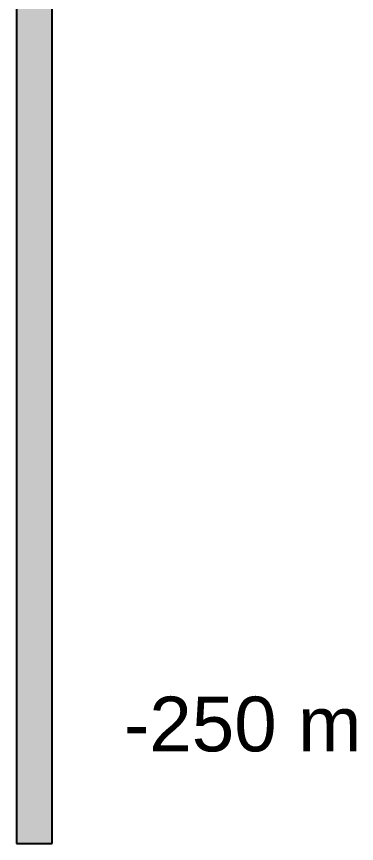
# Model space of a CAD drawing. Header units: metres. Extents: x -1178 to 131, y -250 to 398.
# Drawn here: x -58.17 to -40.27, y -250 to -206.53 of the extents above; entities that cross this region are included whole.
import ezdxf

# ---------------------------------------------------------------- set-up
doc = ezdxf.new("R2010")
doc.units = ezdxf.units.M
doc.header["$MEASUREMENT"] = 0
doc.layers.get('0').update_dxf_attribs({"color": 250})
doc.layers.add('Blocs - Echelle', color=250, linetype='Continuous')

# ---------------------------------------------------------------- blocks, each defined once
blk = doc.blocks.new('Echelle')
h = blk.add_hatch(color=250)
h.dxf.hatch_style = 1
h.paths.add_polyline_path([(250, 0), (250, 1.875), (200, 1.875), (200, 0)])
at = {"color": 250}
for p, q in [((250, 1.875), (150, 1.875)), ((250, 0), (250, 1.875)), ((200, 0), (250, 0))]:
    blk.add_line(p, q, dxfattribs=at)
at = {"layer": 'Blocs - Echelle', "insert": (250, 5.652), "char_height": 2.87867, "width": 22.79575, "attachment_point": 7, "rotation": 90}
blk.add_mtext('{\\fArial|b0|i0|c0|p34;0 \\P\\P-10\\P     \\P-20\\P\\P-30\\P\\P-40\\P\\P- 50\\P\\P\\P\\P\\P\\P\\P\\P\\P\\P\\P-100 m\\P\\P\\P\\P\\P\\P\\P\\P\\P\\P-150 m\\P\\P\\P\\P\\P\\P\\P\\P\\P\\P-200 m\\P\\P\\P\\P\\P\\P\\P\\P\\P\\P-250 m\\P  }', dxfattribs=at)

msp = doc.modelspace()

# ---------------------------------------------------------------- block references
at = {"layer": 'Blocs - Echelle', "rotation": 270}
msp.add_blockref('Echelle', (-58.174, 0), dxfattribs=at)

doc.saveas('drawing.dxf')
